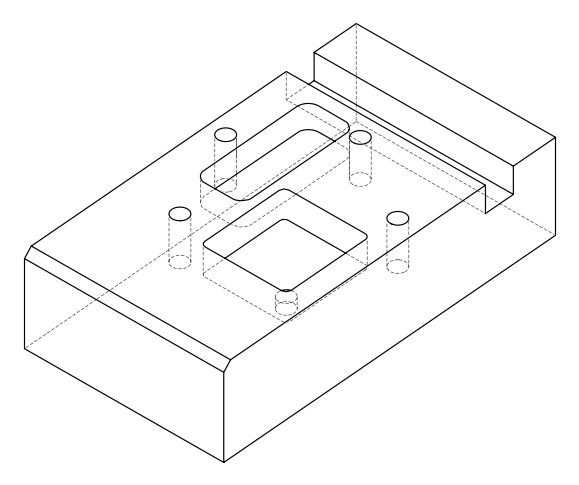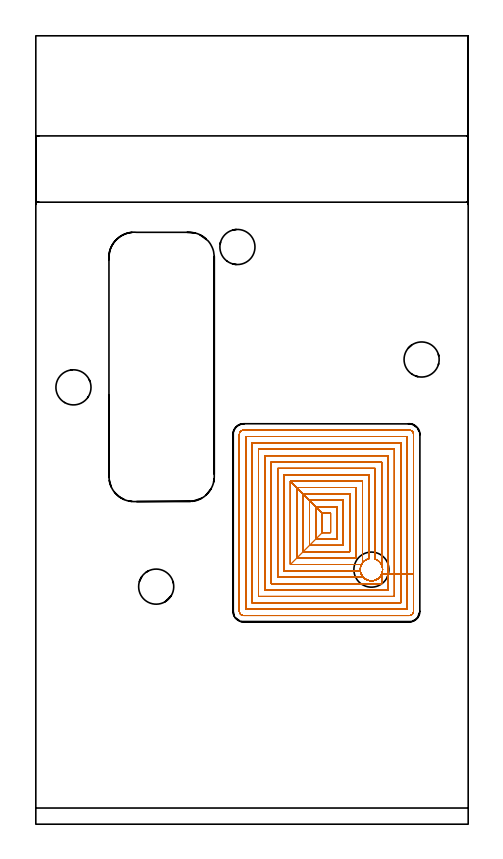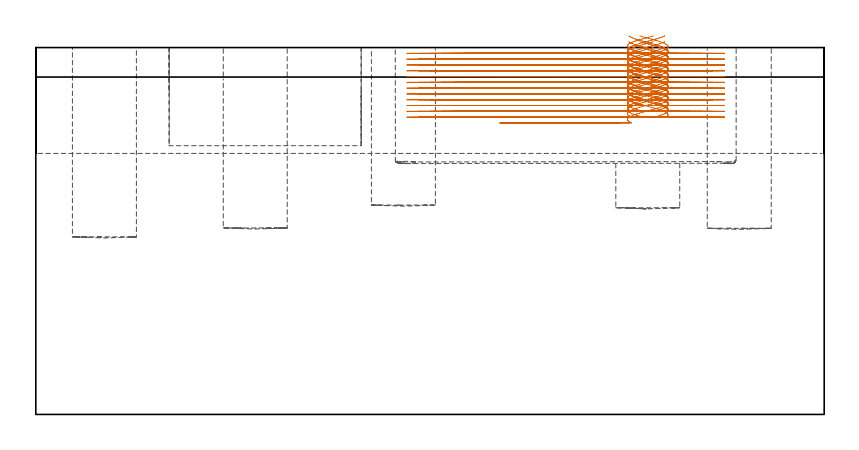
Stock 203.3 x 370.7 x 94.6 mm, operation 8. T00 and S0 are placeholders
(PLAN: 9 operations, 4 tool changes, 125.3 min)
(1 INDEXABLE_INSERT_DRILL_BLIND_HOLE_FROM_SOLID | STEP1POCKET | NXT0302_004 | 0.06 min | 8838 mm3)
(2 INDEXABLE_INSERT_DRILL_BLIND_HOLE_FROM_SOLID_1 | STEP1POCKET_1 | NXT0302_004 | 0.2 min | 9971 mm3)
(3 INDEXABLE_INSERT_DRILL_BLIND_HOLE_FROM_SOLID_2 | STEP1POCKET_2 | NXT0302_004 | 0.17 min | 8690 mm3)
(4 INDEXABLE_INSERT_DRILL_BLIND_HOLE_FROM_SOLID_3 | STEP1POCKET_3 | NXT0302_004 | 0.21 min | 10441 mm3)
(5 INDEXABLE_INSERT_DRILL_BLIND_HOLE_FROM_SOLID_4 | STEP1POCKET_4 | NXT0302_004 | 0.2 min | 9950 mm3)
(6 AREA_MILL | FG_CHAMFER_SURFACE | UGT0205_001 | 5.09 min | 5872 mm3)
(7 MILL_RECTANGULAR_POCKET | POCKET_RECTANGULAR_STRAIGHT | UGT0201_136 | Follow Part, ap 5, ae 75% | 6.36 min | 155555 mm3)
(8 MILL_RECTANGULAR_POCKET_1 | POCKET_RECTANGULAR_STRAIGHT_1 | UGT0201_084 | Follow Part, ap 1.5, ae 75% | 108.7 min | 237793 mm3)
(9 MILL_RECTANGULAR_SLOT | SLOT_RECTANGULAR | UGT0201_018 | Follow Part, ap 7.5, ae 75% | 4.34 min | 172657 mm3)
(TOOL NXT0302_004 | Index. Insert Drill 16.5mm [880-D1650L20-05] | D16.5 PA176 FL83 Z2)
(TOOL UGT0205_001 | Chamfer Mill 20 x 3 x 45 deg. | D20 FL50 Z2)
(TOOL UGT0201_136 | Carbide End Mill 20.0 | D20 FL30 Z4)
(TOOL UGT0201_084 | End mill 6 mm | D6 R1 FL30 Z4)
(TOOL UGT0201_018 | End mill 30 mm | D30 FL50 Z4)
(OP 8 MILL_RECTANGULAR_POCKET_1, part 1 of 2)
G17 G21 G94 G90
T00 M6
G54
G17 G0 G90 X162.165 Y116.795 S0 M3
G43 Z104.6 H0
Z97.6
G94 G1 X162.074 Y116.643 Z97.552 F250.
X161.527 Y115.995 Z97.325
X160.883 Y115.443 Z97.098
X160.158 Y115.002 Z96.871
X159.86 Y114.874 Z96.784
X159.562 Y114.747 Z96.697
X158.785 Y114.537 Z96.481
X157.985 Y114.447 Z96.265
X157.181 Y114.481 Z96.05
X156.391 Y114.636 Z95.834
X155.635 Y114.91 Z95.619
X154.928 Y115.296 Z95.403
X154.668 Y115.489 Z95.316
X154.408 Y115.684 Z95.229
X153.81 Y116.28 Z95.003
X153.315 Y116.965 Z94.776
X152.935 Y117.719 Z94.55
X152.682 Y118.525 Z94.324
X152.56 Y119.361 Z94.097
X152.574 Y120.206 Z93.871
X152.723 Y121.037 Z93.645
X153.003 Y121.835 Z93.418
X153.406 Y122.577 Z93.192
X153.6 Y122.837 Z93.105
Y161.3 F500.
X119.7
X134.7 Y146.3
Y137.1
X138.6
Y146.3
X134.7
X131.7 Y149.3
Y134.1
X141.6
Y149.3
X131.7
X128.7 Y152.3
Y131.1
X144.6
Y152.3
X128.7
X125.7 Y155.3
Y128.1
X147.6
Y155.3
X125.7
X122.7 Y158.3
Y125.1
X150.6
Y158.3
X122.7
X119.7 Y161.3
Y122.1
X153.141
G0 X159.277 Y114.67 Z97.6
G1 X158.785 Y114.537 Z97.463 F250.
X157.985 Y114.447 Z97.248
X157.181 Y114.481 Z97.032
X156.391 Y114.636 Z96.816
X155.635 Y114.91 Z96.601
X154.928 Y115.296 Z96.385
X154.668 Y115.489 Z96.298
X154.408 Y115.684 Z96.211
X153.778 Y116.318 Z95.972
X153.264 Y117.05 Z95.732
X152.881 Y117.858 Z95.493
X152.641 Y118.719 Z95.253
X152.55 Y119.608 Z95.013
X152.611 Y120.5 Z94.774
X152.822 Y121.369 Z94.534
X153.177 Y122.19 Z94.295
X153.665 Y122.939 Z94.055
X154.273 Y123.594 Z93.816
X154.984 Y124.137 Z93.576
X155.776 Y124.552 Z93.336
X156.082 Y124.658 Z93.25
X156.337 Y124.746 Z93.177
X156.6 Y124.808 Z93.105
Y164.3 F500.
X116.7
Y119.1
X152.593
G0 X155.737 Y114.873 Z97.6
G1 X156.391 Y114.636 Z97.413 F250.
X157.181 Y114.481 Z97.198
X157.985 Y114.447 Z96.982
X158.785 Y114.537 Z96.766
X159.562 Y114.747 Z96.551
X159.86 Y114.874 Z96.464
X160.158 Y115.002 Z96.377
X160.883 Y115.443 Z96.15
X161.527 Y115.995 Z95.922
X162.074 Y116.643 Z95.695
X162.51 Y117.37 Z95.468
X162.824 Y118.159 Z95.24
X163.007 Y118.987 Z95.013
X163.054 Y119.834 Z94.786
X162.965 Y120.677 Z94.559
X162.741 Y121.496 Z94.331
X162.612 Y121.793 Z94.244
X162.482 Y122.09 Z94.157
X162.004 Y122.854 Z93.916
X161.403 Y123.525 Z93.675
X160.696 Y124.084 Z93.433
X159.905 Y124.514 Z93.192
X159.6 Y124.625 Z93.105
Y167.3 F500.
X113.7
Y116.1
X153.984
G0 X152.891 Y117.838 Z97.6
G1 X153.264 Y117.05 Z97.366 F250.
X153.778 Y116.318 Z97.127
X154.408 Y115.684 Z96.887
X154.668 Y115.489 Z96.8
X154.928 Y115.296 Z96.713
X155.635 Y114.91 Z96.498
X156.391 Y114.636 Z96.282
X157.181 Y114.481 Z96.066
X157.985 Y114.447 Z95.851
X158.785 Y114.537 Z95.635
X159.562 Y114.747 Z95.419
X159.86 Y114.874 Z95.333
X160.158 Y115.002 Z95.246
X160.883 Y115.443 Z95.018
X161.527 Y115.995 Z94.791
X162.074 Y116.643 Z94.564
X162.51 Y117.37 Z94.336
X162.824 Y118.159 Z94.109
X163.007 Y118.987 Z93.882
X163.054 Y119.834 Z93.655
X162.965 Y120.677 Z93.427
X162.741 Y121.496 Z93.2
X162.6 Y121.821 Z93.105
Y170.3 F500.
X110.7
Y113.1
X162.6
Y117.586
X165.6
Y173.3
X107.7
Y110.1
X165.6
Y117.586
X168.6
Y176.3
X104.7
Y107.1
X168.6
Y117.586
X171.6
Y179.3
X101.7
Y104.1
X171.6
Y117.586
X174.6
Y182.3
X98.7
Y101.1
X174.6
Y117.586
X177.6
Y183.3
G3 X175.6 Y185.3 R2.
G1 X97.7
G3 X95.7 Y183.3 R2.
G1 Y100.1
G3 X97.7 Y98.1 R2.
G1 X175.6
G3 X177.6 Y100.1 R2.
G1 Y117.586
Y118.586
G0 X162.165 Y116.795 Z96.105
G1 X162.074 Y116.643 Z96.057 F250.
X161.527 Y115.995 Z95.83
X160.883 Y115.443 Z95.603
X160.158 Y115.002 Z95.376
X159.86 Y114.874 Z95.289
X159.562 Y114.747 Z95.202
X158.785 Y114.537 Z94.986
X157.985 Y114.447 Z94.77
X157.181 Y114.481 Z94.555
X156.391 Y114.636 Z94.339
X155.635 Y114.91 Z94.124
X154.928 Y115.296 Z93.908
X154.668 Y115.489 Z93.821
X154.408 Y115.684 Z93.734
X153.81 Y116.28 Z93.508
X153.315 Y116.965 Z93.281
X152.935 Y117.719 Z93.055
X152.682 Y118.525 Z92.829
X152.56 Y119.361 Z92.602
X152.574 Y120.206 Z92.376
X152.723 Y121.037 Z92.15
X153.003 Y121.835 Z91.923
X153.406 Y122.577 Z91.697
X153.6 Y122.837 Z91.61
Y161.3 F500.
X119.7
Y122.1
X134.7 Y137.1
X138.6
Y146.3
X134.7
Y137.1
X131.7 Y134.1
X141.6
Y149.3
X131.7
Y134.1
X128.7 Y131.1
X144.6
Y152.3
X128.7
Y131.1
X125.7 Y128.1
X147.6
Y155.3
X125.7
Y128.1
X122.7 Y125.1
X150.6
Y158.3
X122.7
Y125.1
X119.7 Y122.1
X153.141
G0 X159.277 Y114.67 Z96.105
G1 X158.785 Y114.537 Z95.968 F250.
X157.985 Y114.447 Z95.753
X157.181 Y114.481 Z95.537
X156.391 Y114.636 Z95.321
X155.635 Y114.91 Z95.106
X154.928 Y115.296 Z94.89
X154.668 Y115.489 Z94.803
X154.408 Y115.684 Z94.716
X153.778 Y116.318 Z94.477
X153.264 Y117.05 Z94.237
X152.881 Y117.858 Z93.998
X152.641 Y118.719 Z93.758
X152.55 Y119.608 Z93.518
X152.611 Y120.5 Z93.279
X152.822 Y121.369 Z93.039
X153.177 Y122.19 Z92.8
X153.665 Y122.939 Z92.56
X154.273 Y123.594 Z92.321
X154.984 Y124.137 Z92.081
X155.776 Y124.552 Z91.841
X156.082 Y124.658 Z91.755
X156.337 Y124.746 Z91.682
X156.6 Y124.808 Z91.61
Y164.3 F500.
X116.7
Y119.1
X152.593
G0 X155.737 Y114.873 Z96.105
G1 X156.391 Y114.636 Z95.918 F250.
X157.181 Y114.481 Z95.703
X157.985 Y114.447 Z95.487
X158.785 Y114.537 Z95.271
X159.562 Y114.747 Z95.056
X159.86 Y114.874 Z94.969
X160.158 Y115.002 Z94.882
X160.883 Y115.443 Z94.655
X161.527 Y115.995 Z94.427
X162.074 Y116.643 Z94.2
X162.51 Y117.37 Z93.973
X162.824 Y118.159 Z93.745
X163.007 Y118.987 Z93.518
X163.054 Y119.834 Z93.291
X162.965 Y120.677 Z93.064
X162.741 Y121.496 Z92.836
X162.612 Y121.793 Z92.749
X162.482 Y122.09 Z92.662
X162.004 Y122.854 Z92.421
X161.403 Y123.525 Z92.18
X160.696 Y124.084 Z91.938
X159.905 Y124.514 Z91.697
X159.6 Y124.625 Z91.61
Y167.3 F500.
X113.7
Y116.1
X153.984
G0 X152.891 Y117.838 Z96.105
G1 X153.264 Y117.05 Z95.871 F250.
X153.778 Y116.318 Z95.632
X154.408 Y115.684 Z95.392
X154.668 Y115.489 Z95.305
X154.928 Y115.296 Z95.218
X155.635 Y114.91 Z95.003
X156.391 Y114.636 Z94.787
X157.181 Y114.481 Z94.571
X157.985 Y114.447 Z94.356
X158.785 Y114.537 Z94.14
X159.562 Y114.747 Z93.924
X159.86 Y114.874 Z93.838
X160.158 Y115.002 Z93.751
X160.883 Y115.443 Z93.523
X161.527 Y115.995 Z93.296
X162.074 Y116.643 Z93.069
X162.51 Y117.37 Z92.841
X162.824 Y118.159 Z92.614
X163.007 Y118.987 Z92.387
X163.054 Y119.834 Z92.16
X162.965 Y120.677 Z91.932
X162.741 Y121.496 Z91.705
X162.6 Y121.821 Z91.61
Y170.3 F500.
X110.7
Y113.1
X162.6
Y117.586
X165.6
Y173.3
X107.7
Y110.1
X165.6
Y117.586
X168.6
Y176.3
X104.7
Y107.1
X168.6
Y117.586
X171.6
Y179.3
X101.7
Y104.1
X171.6
Y117.586
X174.6
Y182.3
X98.7
Y101.1
X174.6
Y117.586
X177.6
Y183.3
G3 X175.6 Y185.3 R2.
G1 X97.7
G3 X95.7 Y183.3 R2.
G1 Y100.1
G3 X97.7 Y98.1 R2.
G1 X175.6
G3 X177.6 Y100.1 R2.
G1 Y117.586
Y118.586
G0 X162.165 Y116.795 Z94.61
G1 X162.074 Y116.643 Z94.562 F250.
X161.527 Y115.995 Z94.335
X160.883 Y115.443 Z94.108
X160.158 Y115.002 Z93.881
X159.86 Y114.874 Z93.794
X159.562 Y114.747 Z93.707
X158.785 Y114.537 Z93.491
X157.985 Y114.447 Z93.275
X157.181 Y114.481 Z93.06
X156.391 Y114.636 Z92.844
X155.635 Y114.91 Z92.629
X154.928 Y115.296 Z92.413
X154.668 Y115.489 Z92.326
X154.408 Y115.684 Z92.239
X153.81 Y116.28 Z92.013
X153.315 Y116.965 Z91.786
X152.935 Y117.719 Z91.56
X152.682 Y118.525 Z91.334
X152.56 Y119.361 Z91.107
X152.574 Y120.206 Z90.881
X152.723 Y121.037 Z90.655
X153.003 Y121.835 Z90.428
X153.406 Y122.577 Z90.202
X153.6 Y122.837 Z90.115
Y161.3 F500.
X119.7
X134.7 Y146.3
Y137.1
X138.6
Y146.3
X134.7
X131.7 Y149.3
Y134.1
X141.6
Y149.3
X131.7
X128.7 Y152.3
Y131.1
X144.6
Y152.3
X128.7
X125.7 Y155.3
Y128.1
X147.6
Y155.3
X125.7
X122.7 Y158.3
Y125.1
X150.6
Y158.3
X122.7
X119.7 Y161.3
Y122.1
X153.141
G0 X159.277 Y114.67 Z94.61
G1 X158.785 Y114.537 Z94.473 F250.
X157.985 Y114.447 Z94.258
X157.181 Y114.481 Z94.042
X156.391 Y114.636 Z93.826
X155.635 Y114.91 Z93.611
X154.928 Y115.296 Z93.395
X154.668 Y115.489 Z93.308
X154.408 Y115.684 Z93.221
X153.778 Y116.318 Z92.982
X153.264 Y117.05 Z92.742
X152.881 Y117.858 Z92.503
X152.641 Y118.719 Z92.263
X152.55 Y119.608 Z92.023
X152.611 Y120.5 Z91.784
X152.822 Y121.369 Z91.544
X153.177 Y122.19 Z91.305
X153.665 Y122.939 Z91.065
X154.273 Y123.594 Z90.826
X154.984 Y124.137 Z90.586
X155.776 Y124.552 Z90.346
X156.082 Y124.658 Z90.26
X156.337 Y124.746 Z90.187
X156.6 Y124.808 Z90.115
Y164.3 F500.
X116.7
Y119.1
X152.593
G0 X155.737 Y114.873 Z94.61
G1 X156.391 Y114.636 Z94.423 F250.
X157.181 Y114.481 Z94.208
X157.985 Y114.447 Z93.992
X158.785 Y114.537 Z93.776
X159.562 Y114.747 Z93.561
X159.86 Y114.874 Z93.474
X160.158 Y115.002 Z93.387
X160.883 Y115.443 Z93.16
X161.527 Y115.995 Z92.932
X162.074 Y116.643 Z92.705
X162.51 Y117.37 Z92.478
X162.824 Y118.159 Z92.25
X163.007 Y118.987 Z92.023
X163.054 Y119.834 Z91.796
X162.965 Y120.677 Z91.569
X162.741 Y121.496 Z91.341
X162.612 Y121.793 Z91.254
X162.482 Y122.09 Z91.167
X162.004 Y122.854 Z90.926
X161.403 Y123.525 Z90.685
X160.696 Y124.084 Z90.443
X159.905 Y124.514 Z90.202
X159.6 Y124.625 Z90.115
Y167.3 F500.
X113.7
Y116.1
X153.984
G0 X152.891 Y117.838 Z94.61
G1 X153.264 Y117.05 Z94.376 F250.
X153.778 Y116.318 Z94.137
X154.408 Y115.684 Z93.897
X154.668 Y115.489 Z93.81
X154.928 Y115.296 Z93.723
X155.635 Y114.91 Z93.508
X156.391 Y114.636 Z93.292
X157.181 Y114.481 Z93.076
X157.985 Y114.447 Z92.861
X158.785 Y114.537 Z92.645
X159.562 Y114.747 Z92.429
X159.86 Y114.874 Z92.343
X160.158 Y115.002 Z92.256
X160.883 Y115.443 Z92.028
X161.527 Y115.995 Z91.801
X162.074 Y116.643 Z91.574
X162.51 Y117.37 Z91.346
X162.824 Y118.159 Z91.119
X163.007 Y118.987 Z90.892
X163.054 Y119.834 Z90.665
X162.965 Y120.677 Z90.437
X162.741 Y121.496 Z90.21
X162.6 Y121.821 Z90.115
Y170.3 F500.
X110.7
Y113.1
X162.6
Y117.586
X165.6
Y173.3
X107.7
Y110.1
X165.6
Y117.586
X168.6
Y176.3
X104.7
Y107.1
X168.6
Y117.586
X171.6
Y179.3
X101.7
Y104.1
X171.6
Y117.586
X174.6
Y182.3
X98.7
Y101.1
X174.6
Y117.586
X177.6
Y183.3
G3 X175.6 Y185.3 R2.
G1 X97.7
G3 X95.7 Y183.3 R2.
G1 Y100.1
G3 X97.7 Y98.1 R2.
G1 X175.6
G3 X177.6 Y100.1 R2.
G1 Y117.586
Y118.586
G0 X162.165 Y116.795 Z93.115
G1 X162.074 Y116.643 Z93.067 F250.
X161.527 Y115.995 Z92.84
X160.883 Y115.443 Z92.613
X160.158 Y115.002 Z92.386
X159.86 Y114.874 Z92.299
X159.562 Y114.747 Z92.212
X158.785 Y114.537 Z91.996
X157.985 Y114.447 Z91.78
X157.181 Y114.481 Z91.565
X156.391 Y114.636 Z91.349
X155.635 Y114.91 Z91.134
X154.928 Y115.296 Z90.918
X154.668 Y115.489 Z90.831
X154.408 Y115.684 Z90.744
X153.81 Y116.28 Z90.518
X153.315 Y116.965 Z90.291
X152.935 Y117.719 Z90.065
X152.682 Y118.525 Z89.839
X152.56 Y119.361 Z89.612
X152.574 Y120.206 Z89.386
X152.723 Y121.037 Z89.16
X153.003 Y121.835 Z88.933
X153.406 Y122.577 Z88.707
X153.6 Y122.837 Z88.62
Y161.3 F500.
X119.7
X134.7 Y146.3
Y137.1
X138.6
Y146.3
X134.7
X131.7 Y149.3
Y134.1
X141.6
Y149.3
X131.7
X128.7 Y152.3
Y131.1
X144.6
Y152.3
X128.7
X125.7 Y155.3
Y128.1
X147.6
Y155.3
X125.7
X122.7 Y158.3
Y125.1
X150.6
Y158.3
X122.7
X119.7 Y161.3
Y122.1
X153.141
G0 X159.277 Y114.67 Z93.115
G1 X158.785 Y114.537 Z92.978 F250.
X157.985 Y114.447 Z92.763
X157.181 Y114.481 Z92.547
X156.391 Y114.636 Z92.331
X155.635 Y114.91 Z92.116
X154.928 Y115.296 Z91.9
X154.668 Y115.489 Z91.813
X154.408 Y115.684 Z91.726
X153.778 Y116.318 Z91.487
X153.264 Y117.05 Z91.247
X152.881 Y117.858 Z91.008
X152.641 Y118.719 Z90.768
X152.55 Y119.608 Z90.528
X152.611 Y120.5 Z90.289
X152.822 Y121.369 Z90.049
X153.177 Y122.19 Z89.81
X153.665 Y122.939 Z89.57
X154.273 Y123.594 Z89.331
X154.984 Y124.137 Z89.091
X155.776 Y124.552 Z88.851
X156.082 Y124.658 Z88.765
X156.337 Y124.746 Z88.692
X156.6 Y124.808 Z88.62
Y164.3 F500.
X116.7
Y119.1
X152.593
G0 X155.737 Y114.873 Z93.115
G1 X156.391 Y114.636 Z92.928 F250.
X157.181 Y114.481 Z92.713
X157.985 Y114.447 Z92.497
X158.785 Y114.537 Z92.281
X159.562 Y114.747 Z92.066
X159.86 Y114.874 Z91.979
X160.158 Y115.002 Z91.892
X160.883 Y115.443 Z91.665
X161.527 Y115.995 Z91.437
X162.074 Y116.643 Z91.21
X162.51 Y117.37 Z90.983
X162.824 Y118.159 Z90.755
X163.007 Y118.987 Z90.528
X163.054 Y119.834 Z90.301
X162.965 Y120.677 Z90.074
X162.741 Y121.496 Z89.846
X162.612 Y121.793 Z89.759
X162.482 Y122.09 Z89.672
X162.004 Y122.854 Z89.431
X161.403 Y123.525 Z89.19
X160.696 Y124.084 Z88.948
X159.905 Y124.514 Z88.707
X159.6 Y124.625 Z88.62
Y167.3 F500.
X113.7
Y116.1
X153.984
G0 X152.891 Y117.838 Z93.115
G1 X153.264 Y117.05 Z92.881 F250.
X153.778 Y116.318 Z92.642
X154.408 Y115.684 Z92.402
X154.668 Y115.489 Z92.315
X154.928 Y115.296 Z92.228
X155.635 Y114.91 Z92.013
X156.391 Y114.636 Z91.797
X157.181 Y114.481 Z91.581
X157.985 Y114.447 Z91.366
X158.785 Y114.537 Z91.15
X159.562 Y114.747 Z90.934
X159.86 Y114.874 Z90.848
X160.158 Y115.002 Z90.761
X160.883 Y115.443 Z90.533
X161.527 Y115.995 Z90.306
X162.074 Y116.643 Z90.079
X162.51 Y117.37 Z89.851
X162.824 Y118.159 Z89.624
X163.007 Y118.987 Z89.397
X163.054 Y119.834 Z89.17
X162.965 Y120.677 Z88.942
X162.741 Y121.496 Z88.715
X162.6 Y121.821 Z88.62
Y170.3 F500.
X110.7
Y113.1
X162.6
Y117.586
X165.6
Y173.3
X107.7
Y110.1
X165.6
Y117.586
X168.6
Y176.3
X104.7
Y107.1
X168.6
Y117.586
X171.6
Y179.3
X101.7
Y104.1
X171.6
Y117.586
X174.6
Y182.3
X98.7
Y101.1
X174.6
Y117.586
X177.6
Y183.3
G3 X175.6 Y185.3 R2.
G1 X97.7
G3 X95.7 Y183.3 R2.
G1 Y100.1
G3 X97.7 Y98.1 R2.
G1 X175.6
G3 X177.6 Y100.1 R2.
G1 Y117.586
Y118.586
G0 X162.165 Y116.795 Z91.62
G1 X162.074 Y116.643 Z91.572 F250.
X161.527 Y115.995 Z91.345
X160.883 Y115.443 Z91.118
X160.158 Y115.002 Z90.891
X159.86 Y114.874 Z90.804
X159.562 Y114.747 Z90.717
X158.785 Y114.537 Z90.501
X157.985 Y114.447 Z90.285
X157.181 Y114.481 Z90.07
X156.391 Y114.636 Z89.854
X155.635 Y114.91 Z89.639
X154.928 Y115.296 Z89.423
X154.668 Y115.489 Z89.336
X154.408 Y115.684 Z89.249
X153.81 Y116.28 Z89.023
X153.315 Y116.965 Z88.796
X152.935 Y117.719 Z88.57
X152.682 Y118.525 Z88.344
X152.56 Y119.361 Z88.117
X152.574 Y120.206 Z87.891
X152.723 Y121.037 Z87.665
X153.003 Y121.835 Z87.438
X153.406 Y122.577 Z87.212
X153.6 Y122.837 Z87.125
Y161.3 F500.
X119.7
X134.7 Y146.3
Y137.1
X138.6
Y146.3
X134.7
X131.7 Y149.3
Y134.1
X141.6
Y149.3
X131.7
X128.7 Y152.3
Y131.1
X144.6
Y152.3
X128.7
X125.7 Y155.3
Y128.1
X147.6
Y155.3
X125.7
X122.7 Y158.3
Y125.1
X150.6
Y158.3
X122.7
X119.7 Y161.3
Y122.1
X153.141
G0 X159.275 Y114.67 Z91.62
G1 X158.785 Y114.537 Z91.484 F250.
X157.985 Y114.447 Z91.268
X157.181 Y114.481 Z91.052
X156.391 Y114.636 Z90.837
X155.635 Y114.91 Z90.621
X154.928 Y115.296 Z90.406
X154.668 Y115.489 Z90.319
X154.408 Y115.684 Z90.232
X153.812 Y116.278 Z90.006
X153.318 Y116.959 Z89.781
X152.939 Y117.711 Z89.555
X152.684 Y118.513 Z89.329
X152.561 Y119.346 Z89.104
X152.572 Y120.188 Z88.878
X152.717 Y121.017 Z88.653
X152.993 Y121.812 Z88.427
X153.391 Y122.554 Z88.202
X153.903 Y123.222 Z87.976
X154.515 Y123.8 Z87.751
X155.211 Y124.274 Z87.525
X155.502 Y124.416 Z87.438
X155.788 Y124.556 Z87.353
X156.089 Y124.66 Z87.268
X156.328 Y124.743 Z87.2
X156.6 Y124.808 Z87.125
Y164.3 F500.
X116.7
Y119.1
X152.593
G0 X155.737 Y114.873 Z91.62
G1 X156.391 Y114.636 Z91.433 F250.
X157.181 Y114.481 Z91.218
X157.985 Y114.447 Z91.002
X158.785 Y114.537 Z90.786
X159.562 Y114.747 Z90.571
X159.86 Y114.874 Z90.484
X160.158 Y115.002 Z90.397
X160.883 Y115.443 Z90.17
X161.527 Y115.995 Z89.942
X162.074 Y116.643 Z89.715
X162.51 Y117.37 Z89.488
X162.824 Y118.159 Z89.26
X163.007 Y118.987 Z89.033
X163.054 Y119.834 Z88.806
X162.965 Y120.677 Z88.579
X162.741 Y121.496 Z88.351
X162.612 Y121.793 Z88.264
X162.482 Y122.09 Z88.177
X162.004 Y122.854 Z87.936
X161.403 Y123.525 Z87.695
X160.696 Y124.084 Z87.453
X159.905 Y124.514 Z87.212
X159.6 Y124.625 Z87.125
Y167.3 F500.
X113.7
Y116.1
X153.984
G0 X152.898 Y117.839 Z91.62
G1 X152.939 Y117.711 Z91.584 F250.
X153.318 Y116.959 Z91.358
X153.812 Y116.278 Z91.133
X154.408 Y115.684 Z90.907
X154.668 Y115.489 Z90.82
X154.928 Y115.296 Z90.733
X155.635 Y114.91 Z90.518
X156.391 Y114.636 Z90.302
X157.181 Y114.481 Z90.086
X157.985 Y114.447 Z89.871
X158.785 Y114.537 Z89.655
X159.562 Y114.747 Z89.439
X159.86 Y114.874 Z89.353
X160.158 Y115.002 Z89.266
X160.883 Y115.443 Z89.038
X161.527 Y115.995 Z88.811
X162.074 Y116.643 Z88.584
X162.51 Y117.37 Z88.356
X162.824 Y118.159 Z88.129
X163.007 Y118.987 Z87.902
X163.054 Y119.834 Z87.675
X162.965 Y120.677 Z87.447
X162.741 Y121.496 Z87.22
X162.6 Y121.821 Z87.125
Y170.3 F500.
X110.7
Y113.1
X162.6
Y117.586
X165.6
Y173.3
X107.7
Y110.1
X165.6
Y117.586
X168.6
Y176.3
X104.7
Y107.1
X168.6
Y117.586
X171.6
Y179.3
X101.7
Y104.1
X171.6
Y117.586
X174.6
Y182.3
X98.7
Y101.1
X174.6
Y117.586
X177.6
Y183.3
G3 X175.6 Y185.3 R2.
G1 X97.7
G3 X95.7 Y183.3 R2.
G1 Y100.1
G3 X97.7 Y98.1 R2.
G1 X175.6
G3 X177.6 Y100.1 R2.
G1 Y117.586
Y118.586
G0 X162.164 Y116.793 Z90.125
G1 X162.074 Y116.643 Z90.078 F250.
X161.527 Y115.995 Z89.851
X160.883 Y115.443 Z89.623
X160.158 Y115.002 Z89.396
X159.86 Y114.874 Z89.309
X159.562 Y114.747 Z89.222
X158.785 Y114.537 Z89.007
X157.985 Y114.447 Z88.791
X157.181 Y114.481 Z88.575
X156.391 Y114.636 Z88.36
X155.635 Y114.91 Z88.144
X154.928 Y115.296 Z87.928
X154.668 Y115.489 Z87.842
X154.408 Y115.684 Z87.755
X153.809 Y116.28 Z87.528
X153.314 Y116.965 Z87.302
X152.934 Y117.72 Z87.075
X152.681 Y118.526 Z86.849
X152.559 Y119.362 Z86.623
X152.573 Y120.207 Z86.396
X152.722 Y121.038 Z86.17
X153.002 Y121.836 Z85.943
X153.406 Y122.578 Z85.717
X153.6 Y122.838 Z85.63
Y161.3 F500.
X119.7
X134.7 Y146.3
Y137.1
X138.6
Y146.3
X134.7
X131.7 Y149.3
Y134.1
X141.6
Y149.3
X131.7
X128.7 Y152.3
Y131.1
X144.6
Y152.3
X128.7
X125.7 Y155.3
Y128.1
X147.6
Y155.3
X125.7
X122.7 Y158.3
Y125.1
X150.6
Y158.3
X122.7
X119.7 Y161.3
Y122.1
X153.14
G0 X159.274 Y114.669 Z90.125
G1 X158.785 Y114.537 Z89.989 F250.
X157.985 Y114.447 Z89.773
X157.181 Y114.481 Z89.558
X156.391 Y114.636 Z89.342
X155.635 Y114.91 Z89.127
X154.928 Y115.296 Z88.911
X154.668 Y115.489 Z88.824
X154.408 Y115.684 Z88.737
X153.811 Y116.277 Z88.512
X153.317 Y116.959 Z88.286
X152.938 Y117.71 Z88.06
X152.684 Y118.513 Z87.835
X152.56 Y119.345 Z87.609
X152.571 Y120.187 Z87.384
X152.716 Y121.016 Z87.158
X152.991 Y121.812 Z86.933
X153.39 Y122.553 Z86.707
X153.902 Y123.221 Z86.482
X154.513 Y123.8 Z86.256
X155.21 Y124.273 Z86.031
X155.501 Y124.416 Z85.944
X155.787 Y124.556 Z85.858
X156.089 Y124.66 Z85.773
X156.328 Y124.743 Z85.705
X156.6 Y124.808 Z85.63
Y164.3 F500.
X116.7
Y119.1
X152.592
G0 X155.737 Y114.873 Z90.125
G1 X156.391 Y114.636 Z89.939 F250.
X157.181 Y114.481 Z89.723
X157.985 Y114.447 Z89.507
X158.785 Y114.537 Z89.292
X159.562 Y114.747 Z89.076
X159.86 Y114.874 Z88.989
X160.158 Y115.002 Z88.902
X160.883 Y115.443 Z88.675
X161.527 Y115.995 Z88.448
X162.074 Y116.643 Z88.22
X162.51 Y117.37 Z87.993
X162.824 Y118.159 Z87.766
X163.007 Y118.987 Z87.538
X163.054 Y119.834 Z87.311
X162.965 Y120.677 Z87.084
X162.741 Y121.496 Z86.857
X162.612 Y121.793 Z86.77
X162.483 Y122.09 Z86.683
X162.005 Y122.854 Z86.441
X161.403 Y123.526 Z86.2
X160.696 Y124.085 Z85.958
X159.905 Y124.515 Z85.717
X159.6 Y124.626 Z85.63
Y167.3 F500.
X113.7
Y116.1
X153.984
G0 X152.897 Y117.839 Z90.125
G1 X152.938 Y117.71 Z90.089 F250.
X153.317 Y116.959 Z89.863
X153.811 Y116.277 Z89.638
X154.408 Y115.684 Z89.412
X154.668 Y115.489 Z89.325
X154.928 Y115.296 Z89.238
X155.635 Y114.91 Z89.023
X156.391 Y114.636 Z88.807
X157.181 Y114.481 Z88.591
X157.985 Y114.447 Z88.376
X158.785 Y114.537 Z88.16
X159.562 Y114.747 Z87.944
X159.86 Y114.874 Z87.858
X160.158 Y115.002 Z87.771
X160.883 Y115.443 Z87.543
X161.527 Y115.995 Z87.316
X162.074 Y116.643 Z87.089
X162.51 Y117.37 Z86.861
X162.824 Y118.159 Z86.634
X163.007 Y118.987 Z86.407
X163.054 Y119.834 Z86.18
X162.965 Y120.677 Z85.952
X162.741 Y121.496 Z85.725
X162.6 Y121.821 Z85.63
Y170.3 F500.
X110.7
Y113.1
X162.6
Y117.586
X165.6
Y173.3
X107.7
Y110.1
X165.6
Y117.586
X168.6
Y176.3
X104.7
Y107.1
X168.6
Y117.586
X171.6
Y179.3
X101.7
Y104.1
X171.6
Y117.586
X174.6
Y182.3
X98.7
Y101.1
X174.6
Y117.586
X177.6
Y183.3
G3 X175.6 Y185.3 R2.
G1 X97.7
G3 X95.7 Y183.3 R2.
G1 Y100.1
G3 X97.7 Y98.1 R2.
G1 X175.6
G3 X177.6 Y100.1 R2.
G1 Y117.586
Y118.586
G0 X162.163 Y116.794 Z88.63
G1 X162.041 Y116.597 Z88.568 F250.
X161.501 Y115.969 Z88.346
X160.868 Y115.433 Z88.124
X160.16 Y115.002 Z87.901
X159.862 Y114.875 Z87.815
X159.563 Y114.748 Z87.728
X158.849 Y114.549 Z87.529
X158.114 Y114.454 Z87.33
X157.373 Y114.462 Z87.132
X156.64 Y114.574 Z86.933
X155.93 Y114.788 Z86.735
X155.635 Y114.921 Z86.648
X155.339 Y115.055 Z86.561
X154.928 Y115.296 Z86.433
X154.668 Y115.489 Z86.346
X154.408 Y115.684 Z86.259
X153.81 Y116.28 Z86.033
X153.314 Y116.965 Z85.806
X152.935 Y117.719 Z85.58
X152.681 Y118.525 Z85.354
X152.56 Y119.361 Z85.127
X152.574 Y120.206 Z84.901
X152.722 Y121.038 Z84.675
X153.002 Y121.835 Z84.448
X153.406 Y122.577 Z84.222
X153.6 Y122.837 Z84.135
Y161.3 F500.
X119.7
X134.7 Y146.3
Y137.1
X138.6
Y146.3
X134.7
X131.7 Y149.3
Y134.1
X141.6
Y149.3
X131.7
X128.7 Y152.3
Y131.1
X144.6
Y152.3
X128.7
X125.7 Y155.3
Y128.1
X147.6
Y155.3
X125.7
X122.7 Y158.3
Y125.1
X150.6
Y158.3
X122.7
X119.7 Y161.3
Y122.1
X153.14
G0 X159.274 Y114.668 Z88.63
G1 X158.849 Y114.549 Z88.512 F250.
X158.114 Y114.454 Z88.313
X157.373 Y114.462 Z88.114
X156.64 Y114.574 Z87.916
X155.93 Y114.788 Z87.717
X155.635 Y114.921 Z87.63
X155.339 Y115.055 Z87.543
X154.928 Y115.296 Z87.416
X154.668 Y115.489 Z87.329
X154.408 Y115.684 Z87.242
X153.811 Y116.278 Z87.016
X153.317 Y116.959 Z86.791
X152.938 Y117.711 Z86.565
X152.684 Y118.514 Z86.339
X152.561 Y119.347 Z86.114
X152.572 Y120.188 Z85.888
X152.717 Y121.018 Z85.663
X152.993 Y121.813 Z85.437
X153.392 Y122.554 Z85.212
X153.904 Y123.223 Z84.986
X154.516 Y123.801 Z84.76
X155.212 Y124.274 Z84.535
X155.503 Y124.417 Z84.448
X155.787 Y124.556 Z84.363
X156.086 Y124.66 Z84.278
X156.327 Y124.742 Z84.21
X156.6 Y124.808 Z84.135
Y164.3 F500.
X116.7
Y119.1
X152.593
G0 X155.739 Y114.874 Z88.63
G1 X155.93 Y114.788 Z88.574 F250.
X156.64 Y114.574 Z88.375
X157.373 Y114.462 Z88.177
X158.114 Y114.454 Z87.978
X158.849 Y114.549 Z87.779
X159.563 Y114.748 Z87.581
X159.862 Y114.875 Z87.494
X160.16 Y115.002 Z87.407
X160.868 Y115.433 Z87.185
X161.501 Y115.969 Z86.963
X162.041 Y116.597 Z86.74
X162.476 Y117.303 Z86.518
X162.795 Y118.068 Z86.296
X162.99 Y118.874 Z86.074
X163.056 Y119.701 Z85.852
X162.991 Y120.527 Z85.63
X162.921 Y120.844 Z85.543
X162.85 Y121.161 Z85.456
X162.741 Y121.496 Z85.361
X162.612 Y121.793 Z85.274
X162.482 Y122.09 Z85.188
X162.004 Y122.854 Z84.946
X161.403 Y123.525 Z84.705
X160.696 Y124.084 Z84.463
X159.905 Y124.514 Z84.222
X159.6 Y124.626 Z84.135
Y167.3 F500.
X113.7
Y116.1
X153.984
G0 X152.898 Y117.837 Z88.63
G1 X152.938 Y117.711 Z88.594 F250.
X153.317 Y116.959 Z88.369
X153.811 Y116.278 Z88.143
X154.408 Y115.684 Z87.918
X154.668 Y115.489 Z87.831
X154.928 Y115.296 Z87.744
X155.339 Y115.055 Z87.616
X155.635 Y114.921 Z87.529
X155.93 Y114.788 Z87.442
X156.64 Y114.574 Z87.244
X157.373 Y114.462 Z87.045
X158.114 Y114.454 Z86.847
X158.849 Y114.549 Z86.648
X159.563 Y114.748 Z86.449
X159.862 Y114.875 Z86.362
X160.16 Y115.002 Z86.276
X160.868 Y115.433 Z86.053
X161.501 Y115.969 Z85.831
X162.041 Y116.597 Z85.609
X162.476 Y117.303 Z85.387
X162.795 Y118.068 Z85.165
X162.99 Y118.874 Z84.943
X163.056 Y119.701 Z84.72
X162.991 Y120.527 Z84.498
X162.921 Y120.844 Z84.411
X162.85 Y121.161 Z84.324
X162.741 Y121.496 Z84.23
X162.6 Y121.821 Z84.135
Y170.3 F500.
X110.7
Y113.1
X162.6
Y117.586
X165.6
Y173.3
X107.7
Y110.1
X165.6
Y117.586
X168.6
Y176.3
X104.7
Y107.1
X168.6
Y117.586
X171.6
Y179.3
X101.7
Y104.1
X171.6
Y117.586
X174.6
Y182.3
X98.7
Y101.1
X174.6
Y117.586
X177.6
Y183.3
G3 X175.6 Y185.3 R2.
G1 X97.7
G3 X95.7 Y183.3 R2.
G1 Y100.1
G3 X97.7 Y98.1 R2.
G1 X175.6
G3 X177.6 Y100.1 R2.
G1 Y117.586
Y118.586
G0 X162.163 Y116.795 Z87.135
G1 X162.041 Y116.597 Z87.073 F250.
X161.501 Y115.969 Z86.851
X160.868 Y115.433 Z86.628
X160.16 Y115.002 Z86.406
X159.862 Y114.875 Z86.319
X159.563 Y114.748 Z86.232
X159.207 Y114.635 Z86.132
X158.89 Y114.568 Z86.045
X158.572 Y114.501 Z85.958
X157.812 Y114.444 Z85.754
X157.053 Y114.498 Z85.55
X156.308 Y114.66 Z85.346
X155.595 Y114.928 Z85.142
X154.928 Y115.296 Z84.938
X154.668 Y115.489 Z84.851
X154.408 Y115.684 Z84.764
X153.81 Y116.28 Z84.538
X153.315 Y116.965 Z84.311
X152.935 Y117.719 Z84.085
X152.682 Y118.525 Z83.859
X152.56 Y119.361 Z83.632
X152.574 Y120.206 Z83.406
X152.723 Y121.037 Z83.18
X153.003 Y121.835 Z82.953
X153.406 Y122.577 Z82.727
X153.6 Y122.837 Z82.64
Y161.3 F500.
X119.7
X134.7 Y146.3
Y137.1
X138.6
Y146.3
X134.7
X131.7 Y149.3
Y134.1
X141.6
Y149.3
X131.7
X128.7 Y152.3
Y131.1
X144.6
Y152.3
X128.7
X125.7 Y155.3
Y128.1
X147.6
Y155.3
X125.7
X122.7 Y158.3
Y125.1
X150.6
Y158.3
X122.7
X119.7 Y161.3
Y122.1
X153.141
G0 X159.278 Y114.658 Z87.135
G1 X158.572 Y114.501 Z86.941 F250.
X157.812 Y114.444 Z86.737
X157.053 Y114.498 Z86.533
X156.308 Y114.66 Z86.329
X155.595 Y114.928 Z86.125
X154.928 Y115.296 Z85.921
X154.668 Y115.489 Z85.834
X154.408 Y115.684 Z85.747
X153.811 Y116.278 Z85.521
X153.317 Y116.96 Z85.295
X152.938 Y117.712 Z85.07
X152.684 Y118.514 Z84.844
X152.561 Y119.347 Z84.619
X152.572 Y120.189 Z84.393
X152.718 Y121.018 Z84.167
X152.993 Y121.814 Z83.942
X153.392 Y122.555 Z83.716
X153.905 Y123.224 Z83.491
X154.517 Y123.802 Z83.265
X155.213 Y124.275 Z83.039
X155.505 Y124.417 Z82.953
X155.787 Y124.555 Z82.868
X156.083 Y124.659 Z82.784
X156.326 Y124.742 Z82.716
X156.6 Y124.808 Z82.64
Y164.3 F500.
X116.7
Y119.1
X152.593
G0 X155.739 Y114.874 Z87.135
G1 X156.308 Y114.66 Z86.972 F250.
X157.053 Y114.498 Z86.768
X157.812 Y114.444 Z86.564
X158.572 Y114.501 Z86.36
X158.89 Y114.568 Z86.273
X159.207 Y114.635 Z86.186
X159.563 Y114.748 Z86.086
X159.862 Y114.875 Z85.999
X160.16 Y115.002 Z85.912
X160.868 Y115.433 Z85.69
X161.501 Y115.969 Z85.467
X162.041 Y116.597 Z85.245
X162.476 Y117.303 Z85.023
X162.795 Y118.068 Z84.801
X162.99 Y118.874 Z84.579
X163.056 Y119.701 Z84.357
X162.991 Y120.527 Z84.135
X162.921 Y120.844 Z84.048
X162.85 Y121.161 Z83.961
X162.741 Y121.496 Z83.866
X162.612 Y121.793 Z83.779
X162.482 Y122.09 Z83.693
X162.004 Y122.854 Z83.451
X161.403 Y123.525 Z83.21
X160.696 Y124.084 Z82.968
X159.905 Y124.514 Z82.727
X159.6 Y124.625 Z82.64
Y167.3 F500.
X113.7
Y116.1
X153.984
G0 X152.898 Y117.838 Z87.135
G1 X152.938 Y117.712 Z87.099 F250.
X153.317 Y116.96 Z86.874
X153.811 Y116.278 Z86.648
X154.408 Y115.684 Z86.423
X154.668 Y115.489 Z86.336
X154.928 Y115.296 Z86.249
X155.595 Y114.928 Z86.045
X156.308 Y114.66 Z85.841
X157.053 Y114.498 Z85.636
X157.812 Y114.444 Z85.432
X158.572 Y114.501 Z85.228
X158.89 Y114.568 Z85.141
X159.207 Y114.635 Z85.054
X159.563 Y114.748 Z84.954
X159.862 Y114.875 Z84.867
X160.16 Y115.002 Z84.781
X160.868 Y115.433 Z84.558
X161.501 Y115.969 Z84.336
X162.041 Y116.597 Z84.114
X162.476 Y117.303 Z83.892
X162.795 Y118.068 Z83.67
X162.99 Y118.874 Z83.448
X163.056 Y119.701 Z83.225
X162.991 Y120.527 Z83.003
X162.921 Y120.844 Z82.916
X162.85 Y121.161 Z82.829
X162.741 Y121.496 Z82.735
X162.6 Y121.821 Z82.64
Y170.3 F500.
X110.7
Y113.1
X162.6
Y117.586
X165.6
Y173.3
X107.7
Y110.1
X165.6
Y117.586
X168.6
Y176.3
X104.7
Y107.1
X168.6
Y117.586
X171.6
Y179.3
X101.7
Y104.1
X171.6
Y117.586
X174.6
Y182.3
X98.7
Y101.1
X174.6
Y117.586
X177.6
Y183.3
G3 X175.6 Y185.3 R2.
G1 X97.7
G3 X95.7 Y183.3 R2.
G1 Y100.1
G3 X97.7 Y98.1 R2.
G1 X175.6
G3 X177.6 Y100.1 R2.
G1 Y117.586
Y118.586
G0 X162.165 Y116.795 Z85.64
G1 X162.074 Y116.643 Z85.592 F250.
X161.527 Y115.995 Z85.365
X160.883 Y115.443 Z85.138
X160.158 Y115.002 Z84.911
X159.86 Y114.874 Z84.824
X159.562 Y114.747 Z84.737
X158.785 Y114.537 Z84.521
X157.985 Y114.448 Z84.305
X157.181 Y114.481 Z84.09
X156.391 Y114.636 Z83.874
X155.635 Y114.91 Z83.659
X154.928 Y115.296 Z83.443
X154.668 Y115.489 Z83.356
X154.408 Y115.684 Z83.269
X153.81 Y116.28 Z83.043
X153.315 Y116.965 Z82.816
X152.935 Y117.719 Z82.59
X152.682 Y118.525 Z82.364
X152.56 Y119.361 Z82.137
X152.574 Y120.206 Z81.911
X152.723 Y121.037 Z81.685
X153.003 Y121.835 Z81.458
X153.406 Y122.577 Z81.232
X153.6 Y122.837 Z81.145
Y161.3 F500.
X119.7
X134.7 Y146.3
Y137.1
X138.6
Y146.3
X134.7
X131.7 Y149.3
Y134.1
X141.6
Y149.3
X131.7
X128.7 Y152.3
Y131.1
X144.6
Y152.3
X128.7
X125.7 Y155.3
Y128.1
X147.6
Y155.3
X125.7
X122.7 Y158.3
Y125.1
X150.6
Y158.3
X122.7
X119.7 Y161.3
Y122.1
X153.141
G0 X159.277 Y114.67 Z85.64
G1 X158.785 Y114.537 Z85.503 F250.
X157.985 Y114.448 Z85.288
X157.181 Y114.481 Z85.072
X156.391 Y114.636 Z84.856
X155.635 Y114.91 Z84.641
X154.928 Y115.296 Z84.425
X154.668 Y115.489 Z84.338
X154.408 Y115.684 Z84.251
X153.778 Y116.318 Z84.012
X153.264 Y117.05 Z83.772
X152.881 Y117.858 Z83.533
X152.641 Y118.719 Z83.293
X152.55 Y119.608 Z83.053
X152.611 Y120.5 Z82.814
X152.822 Y121.369 Z82.574
X153.177 Y122.19 Z82.335
X153.665 Y122.939 Z82.095
X154.273 Y123.594 Z81.856
X154.984 Y124.137 Z81.616
X155.776 Y124.552 Z81.376
X156.082 Y124.658 Z81.29
X156.337 Y124.746 Z81.217
X156.6 Y124.808 Z81.145
Y164.3 F500.
X116.7
Y119.1
X152.593
G0 X155.736 Y114.873 Z85.64
G1 X156.391 Y114.636 Z85.453 F250.
X157.181 Y114.481 Z85.238
X157.985 Y114.448 Z85.022
X158.785 Y114.537 Z84.806
X159.562 Y114.747 Z84.591
X159.86 Y114.874 Z84.504
X160.158 Y115.002 Z84.417
X160.883 Y115.443 Z84.19
X161.527 Y115.995 Z83.962
X162.074 Y116.643 Z83.735
X162.51 Y117.37 Z83.508
X162.824 Y118.159 Z83.28
X163.007 Y118.987 Z83.053
X163.054 Y119.834 Z82.826
X162.965 Y120.677 Z82.599
X162.741 Y121.496 Z82.371
X162.612 Y121.793 Z82.284
X162.482 Y122.09 Z82.198
X162.004 Y122.854 Z81.956
X161.403 Y123.525 Z81.715
X160.696 Y124.084 Z81.473
X159.905 Y124.514 Z81.232
X159.6 Y124.625 Z81.145
Y167.3 F500.
X113.7
Y116.1
X153.984
G0 X152.891 Y117.838 Z85.64
G1 X153.264 Y117.05 Z85.406 F250.
X153.778 Y116.318 Z85.167
X154.408 Y115.684 Z84.927
X154.668 Y115.489 Z84.84
X154.928 Y115.296 Z84.753
X155.635 Y114.91 Z84.538
X156.391 Y114.636 Z84.322
X157.181 Y114.481 Z84.106
X157.985 Y114.448 Z83.891
X158.785 Y114.537 Z83.675
X159.562 Y114.747 Z83.459
X159.86 Y114.874 Z83.373
X160.158 Y115.002 Z83.286
X160.883 Y115.443 Z83.058
X161.527 Y115.995 Z82.831
X162.074 Y116.643 Z82.604
X162.51 Y117.37 Z82.376
X162.824 Y118.159 Z82.149
X163.007 Y118.987 Z81.922
X163.054 Y119.834 Z81.695
X162.965 Y120.677 Z81.467
X162.741 Y121.496 Z81.24
X162.6 Y121.821 Z81.145
Y170.3 F500.
X110.7
Y113.1
X162.6
Y117.586
X165.6
Y173.3
X107.7
Y110.1
X165.6
Y117.586
X168.6
Y176.3
X104.7
Y107.1
X168.6
Y117.586
X171.6
Y179.3
X101.7
Y104.1
X171.6
Y117.586
X174.6
Y182.3
X98.7
Y101.1
X174.6
Y117.586
X177.6
Y183.3
G3 X175.6 Y185.3 R2.
G1 X97.7
G3 X95.7 Y183.3 R2.
G1 Y100.1
G3 X97.7 Y98.1 R2.
G1 X175.6
G3 X177.6 Y100.1 R2.
G1 Y117.586
Y118.586
G0 X162.165 Y116.795 Z84.145
G1 X162.074 Y116.643 Z84.097 F250.
X161.527 Y115.995 Z83.87
X160.883 Y115.443 Z83.643
X160.158 Y115.002 Z83.416
X159.86 Y114.874 Z83.329
X159.562 Y114.747 Z83.242
X158.785 Y114.537 Z83.026
X157.985 Y114.447 Z82.811
X157.181 Y114.481 Z82.595
X156.391 Y114.636 Z82.379
X155.635 Y114.91 Z82.164
X154.928 Y115.296 Z81.948
X154.668 Y115.489 Z81.861
X154.408 Y115.684 Z81.774
X153.81 Y116.28 Z81.548
X153.315 Y116.965 Z81.321
X152.935 Y117.719 Z81.095
X152.682 Y118.525 Z80.869
X152.56 Y119.361 Z80.642
X152.574 Y120.206 Z80.416
X152.723 Y121.037 Z80.19
X153.003 Y121.835 Z79.963
X153.406 Y122.577 Z79.737
X153.6 Y122.837 Z79.65
Y161.3 F500.
X119.7
X134.7 Y146.3
Y137.1
X138.6
Y146.3
X134.7
X131.7 Y149.3
Y134.1
X141.6
Y149.3
X131.7
X128.7 Y152.3
Y131.1
X144.6
Y152.3
X128.7
X125.7 Y155.3
Y128.1
X147.6
Y155.3
X125.7
X122.7 Y158.3
Y125.1
X150.6
Y158.3
X122.7
X119.7 Y161.3
Y122.1
X153.141
G0 X159.277 Y114.67 Z84.145
G1 X158.785 Y114.537 Z84.008 F250.
X157.985 Y114.447 Z83.793
X157.181 Y114.481 Z83.577
X156.391 Y114.636 Z83.361
X155.635 Y114.91 Z83.146
X154.928 Y115.296 Z82.93
X154.668 Y115.489 Z82.843
X154.408 Y115.684 Z82.756
X153.778 Y116.318 Z82.517
X153.264 Y117.05 Z82.277
X152.881 Y117.858 Z82.038
X152.641 Y118.719 Z81.798
X152.55 Y119.608 Z81.558
X152.611 Y120.5 Z81.319
X152.822 Y121.369 Z81.079
X153.177 Y122.19 Z80.84
X153.665 Y122.939 Z80.6
X154.273 Y123.594 Z80.361
X154.984 Y124.137 Z80.121
X155.776 Y124.552 Z79.881
X156.082 Y124.658 Z79.795
X156.337 Y124.746 Z79.722
X156.6 Y124.808 Z79.65
Y164.3 F500.
X116.7
Y119.1
X152.593
G0 X155.737 Y114.873 Z84.145
G1 X156.391 Y114.636 Z83.958 F250.
X157.181 Y114.481 Z83.743
X157.985 Y114.447 Z83.527
X158.785 Y114.537 Z83.311
X159.562 Y114.747 Z83.096
X159.86 Y114.874 Z83.009
X160.158 Y115.002 Z82.922
X160.883 Y115.443 Z82.695
X161.527 Y115.995 Z82.467
X162.074 Y116.643 Z82.24
X162.51 Y117.37 Z82.013
X162.824 Y118.159 Z81.786
X163.007 Y118.987 Z81.558
X163.054 Y119.834 Z81.331
X162.965 Y120.677 Z81.104
X162.741 Y121.496 Z80.876
X162.612 Y121.793 Z80.789
X162.482 Y122.09 Z80.703
X162.004 Y122.854 Z80.461
X161.403 Y123.525 Z80.22
X160.696 Y124.084 Z79.978
X159.905 Y124.514 Z79.737
X159.6 Y124.625 Z79.65
Y167.3 F500.
X113.7
Y116.1
X153.984
G0 X152.891 Y117.838 Z84.145
G1 X153.264 Y117.05 Z83.911 F250.
X153.778 Y116.318 Z83.672
X154.408 Y115.684 Z83.432
X154.668 Y115.489 Z83.345
X154.928 Y115.296 Z83.258
X155.635 Y114.91 Z83.043
X156.391 Y114.636 Z82.827
X157.181 Y114.481 Z82.611
X157.985 Y114.447 Z82.396
X158.785 Y114.537 Z82.18
X159.562 Y114.747 Z81.964
X159.86 Y114.874 Z81.878
X160.158 Y115.002 Z81.791
X160.883 Y115.443 Z81.563
X161.527 Y115.995 Z81.336
X162.074 Y116.643 Z81.109
X162.51 Y117.37 Z80.882
X162.824 Y118.159 Z80.654
X163.007 Y118.987 Z80.427
X163.054 Y119.834 Z80.2
X162.965 Y120.677 Z79.972
X162.741 Y121.496 Z79.745
X162.6 Y121.821 Z79.65
Y170.3 F500.
X110.7
Y113.1
X162.6
Y117.586
X165.6
Y173.3
X107.7
Y110.1
X165.6
Y117.586
X168.6
Y176.3
X104.7
Y107.1
X168.6
Y117.586
X171.6
Y179.3
X101.7
Y104.1
X171.6
Y117.586
X174.6
Y182.3
X98.7
Y101.1
X174.6
Y117.586
X177.6
Y183.3
G3 X175.6 Y185.3 R2.
G1 X97.7
G3 X95.7 Y183.3 R2.
G1 Y100.1
G3 X97.7 Y98.1 R2.
G1 X175.6
G3 X177.6 Y100.1 R2.
G1 Y117.586
Y118.586
G0 X162.165 Y116.795 Z82.65
G1 X162.074 Y116.643 Z82.603 F250.
X161.527 Y115.995 Z82.375
X160.883 Y115.443 Z82.148
X160.158 Y115.002 Z81.921
X159.86 Y114.874 Z81.834
X159.562 Y114.747 Z81.747
X158.785 Y114.537 Z81.531
X157.985 Y114.447 Z81.316
X157.181 Y114.481 Z81.1
X156.391 Y114.636 Z80.884
X155.635 Y114.91 Z80.669
X154.928 Y115.296 Z80.453
X154.668 Y115.489 Z80.366
X154.408 Y115.684 Z80.279
X153.81 Y116.28 Z80.053
X153.315 Y116.965 Z79.826
X152.935 Y117.719 Z79.6
X152.682 Y118.525 Z79.374
X152.56 Y119.361 Z79.147
X152.574 Y120.206 Z78.921
X152.723 Y121.037 Z78.695
X153.003 Y121.835 Z78.468
X153.406 Y122.577 Z78.242
X153.6 Y122.837 Z78.155
Y161.3 F500.
X119.7
X134.7 Y146.3
Y137.1
X138.6
Y146.3
X134.7
X131.7 Y149.3
Y134.1
X141.6
Y149.3
X131.7
X128.7 Y152.3
Y131.1
X144.6
Y152.3
X128.7
X125.7 Y155.3
Y128.1
X147.6
Y155.3
X125.7
X122.7 Y158.3
Y125.1
X150.6
Y158.3
X122.7
X119.7 Y161.3
Y122.1
X153.141
G0 X159.277 Y114.67 Z82.65
G1 X158.785 Y114.537 Z82.513 F250.
X157.985 Y114.447 Z82.298
X157.181 Y114.481 Z82.082
X156.391 Y114.636 Z81.866
X155.635 Y114.91 Z81.651
X154.928 Y115.296 Z81.435
X154.668 Y115.489 Z81.348
X154.408 Y115.684 Z81.261
X153.778 Y116.318 Z81.022
X153.264 Y117.05 Z80.782
X152.881 Y117.858 Z80.543
X152.641 Y118.719 Z80.303
X152.55 Y119.608 Z80.063
X152.611 Y120.5 Z79.824
X152.822 Y121.369 Z79.584
X153.177 Y122.19 Z79.345
X153.665 Y122.939 Z79.105
X154.273 Y123.594 Z78.866
X154.984 Y124.137 Z78.626
X155.776 Y124.552 Z78.386
X156.082 Y124.658 Z78.3
X156.337 Y124.746 Z78.227
X156.6 Y124.808 Z78.155
Y164.3 F500.
X116.7
Y119.1
X152.593
G0 X155.737 Y114.873 Z82.65
G1 X156.391 Y114.636 Z82.463 F250.
X157.181 Y114.481 Z82.248
X157.985 Y114.447 Z82.032
X158.785 Y114.537 Z81.816
X159.562 Y114.747 Z81.601
X159.86 Y114.874 Z81.514
X160.158 Y115.002 Z81.427
X160.883 Y115.443 Z81.2
X161.527 Y115.995 Z80.972
X162.074 Y116.643 Z80.745
X162.51 Y117.37 Z80.518
X162.824 Y118.159 Z80.291
X163.007 Y118.987 Z80.063
X163.054 Y119.834 Z79.836
X162.965 Y120.677 Z79.609
X162.741 Y121.496 Z79.381
X162.612 Y121.793 Z79.294
X162.482 Y122.09 Z79.208
X162.004 Y122.854 Z78.966
X161.403 Y123.525 Z78.725
X160.696 Y124.084 Z78.483
X159.905 Y124.514 Z78.242
X159.6 Y124.625 Z78.155
Y167.3 F500.
X113.7
Y116.1
X153.984
G0 X152.891 Y117.838 Z82.65
G1 X153.264 Y117.05 Z82.416 F250.
X153.778 Y116.318 Z82.177
X154.408 Y115.684 Z81.937
X154.668 Y115.489 Z81.85
X154.928 Y115.296 Z81.763
X155.635 Y114.91 Z81.548
X156.391 Y114.636 Z81.332
X157.181 Y114.481 Z81.116
X157.985 Y114.447 Z80.901
X158.785 Y114.537 Z80.685
X159.562 Y114.747 Z80.47
X159.86 Y114.874 Z80.383
X160.158 Y115.002 Z80.296
X160.883 Y115.443 Z80.068
X161.527 Y115.995 Z79.841
X162.074 Y116.643 Z79.614
X162.51 Y117.37 Z79.387
X162.824 Y118.159 Z79.159
X163.007 Y118.987 Z78.932
X163.054 Y119.834 Z78.705
X162.965 Y120.677 Z78.477
X162.741 Y121.496 Z78.25
X162.6 Y121.821 Z78.155
Y170.3 F500.
X110.7
Y113.1
X162.6
Y117.586
X165.6
Y173.3
X107.7
Y110.1
X165.6
Y117.586
X168.6
Y176.3
X104.7
Y107.1
X168.6
Y117.586
X171.6
Y179.3
X101.7
Y104.1
X171.6
Y117.586
X174.6
Y182.3
X98.7
Y101.1
X174.6
Y117.586
X177.6
Y183.3
G3 X175.6 Y185.3 R2.
G1 X97.7
G3 X95.7 Y183.3 R2.
G1 Y100.1
G3 X97.7 Y98.1 R2.
G1 X175.6
G3 X177.6 Y100.1 R2.
G1 Y117.586
Y118.586
G0 X162.165 Y116.795 Z81.155
G1 X162.074 Y116.643 Z81.108 F250.
X161.527 Y115.995 Z80.88
X160.883 Y115.443 Z80.653
X160.158 Y115.002 Z80.426
X159.86 Y114.874 Z80.339
X159.562 Y114.747 Z80.252
X158.785 Y114.537 Z80.036
X157.985 Y114.447 Z79.821
X157.181 Y114.481 Z79.605
X156.391 Y114.636 Z79.389
X155.635 Y114.91 Z79.174
X154.928 Y115.296 Z78.958
X154.668 Y115.489 Z78.871
X154.408 Y115.684 Z78.784
X153.81 Y116.28 Z78.558
X153.315 Y116.965 Z78.331
X152.935 Y117.719 Z78.105
X152.682 Y118.525 Z77.879
X152.56 Y119.361 Z77.652
X152.574 Y120.206 Z77.426
X152.723 Y121.037 Z77.2
X153.003 Y121.835 Z76.973
X153.406 Y122.577 Z76.747
X153.6 Y122.837 Z76.66
Y161.3 F500.
X119.7
X134.7 Y146.3
Y137.1
X138.6
Y146.3
X134.7
X131.7 Y149.3
Y134.1
X141.6
Y149.3
X131.7
X128.7 Y152.3
Y131.1
X144.6
Y152.3
X128.7
X125.7 Y155.3
Y128.1
X147.6
Y155.3
X125.7
X122.7 Y158.3
Y125.1
X150.6
Y158.3
X122.7
X119.7 Y161.3
Y122.1
X153.141
G0 X159.277 Y114.67 Z81.155
G1 X158.785 Y114.537 Z81.018 F250.
X157.985 Y114.447 Z80.803
X157.181 Y114.481 Z80.587
X156.391 Y114.636 Z80.371
X155.635 Y114.91 Z80.156
X154.928 Y115.296 Z79.94
X154.668 Y115.489 Z79.853
X154.408 Y115.684 Z79.766
X153.778 Y116.318 Z79.527
X153.264 Y117.05 Z79.287
X152.881 Y117.858 Z79.048
X152.641 Y118.719 Z78.808
X152.55 Y119.608 Z78.568
X152.611 Y120.5 Z78.329
X152.822 Y121.369 Z78.089
X153.177 Y122.19 Z77.85
X153.665 Y122.939 Z77.61
X154.273 Y123.594 Z77.371
X154.984 Y124.137 Z77.131
X155.776 Y124.552 Z76.891
X156.082 Y124.658 Z76.805
X156.337 Y124.746 Z76.732
X156.6 Y124.808 Z76.66
Y164.3 F500.
X116.7
Y119.1
X152.593
G0 X155.737 Y114.873 Z81.155
G1 X156.391 Y114.636 Z80.968 F250.
X157.181 Y114.481 Z80.753
X157.985 Y114.447 Z80.537
X158.785 Y114.537 Z80.321
X159.562 Y114.747 Z80.106
X159.86 Y114.874 Z80.019
X160.158 Y115.002 Z79.932
X160.883 Y115.443 Z79.705
X161.527 Y115.995 Z79.477
X162.074 Y116.643 Z79.25
X162.51 Y117.37 Z79.023
X162.824 Y118.159 Z78.796
X163.007 Y118.987 Z78.568
X163.054 Y119.834 Z78.341
X162.965 Y120.677 Z78.114
X162.741 Y121.496 Z77.886
X162.612 Y121.793 Z77.799
X162.482 Y122.09 Z77.713
X162.004 Y122.854 Z77.471
X161.403 Y123.525 Z77.23
X160.696 Y124.084 Z76.988
X159.905 Y124.514 Z76.747
X159.6 Y124.625 Z76.66
Y167.3 F500.
X113.7
Y116.1
X153.984
G0 X152.891 Y117.838 Z81.155
G1 X153.264 Y117.05 Z80.921 F250.
X153.778 Y116.318 Z80.682
X154.408 Y115.684 Z80.442
X154.668 Y115.489 Z80.355
X154.928 Y115.296 Z80.268
X155.635 Y114.91 Z80.053
X156.391 Y114.636 Z79.837
X157.181 Y114.481 Z79.621
X157.985 Y114.447 Z79.406
X158.785 Y114.537 Z79.19
X159.562 Y114.747 Z78.975
X159.86 Y114.874 Z78.888
X160.158 Y115.002 Z78.801
X160.883 Y115.443 Z78.573
X161.527 Y115.995 Z78.346
X162.074 Y116.643 Z78.119
X162.51 Y117.37 Z77.892
X162.824 Y118.159 Z77.664
X163.007 Y118.987 Z77.437
X163.054 Y119.834 Z77.21
X162.965 Y120.677 Z76.982
X162.741 Y121.496 Z76.755
X162.6 Y121.821 Z76.66
Y170.3 F500.
X110.7
Y113.1
X162.6
Y117.586
X165.6
Y173.3
X107.7
Y110.1
X165.6
Y117.586
X168.6
Y176.3
X104.7
Y107.1
X168.6
Y117.586
X171.6
Y179.3
X101.7
Y104.1
X171.6
Y117.586
X174.6
Y182.3
X98.7
Y101.1
X174.6
Y117.586
X177.6
Y183.3
G3 X175.6 Y185.3 R2.
G1 X97.7
G3 X95.7 Y183.3 R2.
G1 Y100.1
G3 X97.7 Y98.1 R2.
G1 X175.6
G3 X177.6 Y100.1 R2.
G1 Y117.586
Y118.586
G0 X162.165 Y116.795 Z79.66
G1 X162.074 Y116.643 Z79.613 F250.
X161.527 Y115.995 Z79.385
X160.883 Y115.443 Z79.158
X160.158 Y115.002 Z78.931
X159.86 Y114.874 Z78.844
X159.562 Y114.747 Z78.757
X158.785 Y114.537 Z78.541
X157.985 Y114.447 Z78.326
X157.181 Y114.481 Z78.11
X156.391 Y114.636 Z77.894
X155.635 Y114.91 Z77.679
X154.928 Y115.296 Z77.463
X154.668 Y115.489 Z77.376
X154.408 Y115.684 Z77.289
X153.81 Y116.28 Z77.063
X153.315 Y116.965 Z76.836
X152.935 Y117.719 Z76.61
X152.682 Y118.525 Z76.384
X152.56 Y119.361 Z76.157
X152.574 Y120.206 Z75.931
X152.723 Y121.037 Z75.705
X153.003 Y121.835 Z75.478
X153.406 Y122.577 Z75.252
X153.6 Y122.837 Z75.165
Y161.3 F500.
X119.7
X134.7 Y146.3
Y137.1
X138.6
Y146.3
X134.7
X131.7 Y149.3
Y134.1
X141.6
Y149.3
X131.7
X128.7 Y152.3
Y131.1
X144.6
Y152.3
X128.7
X125.7 Y155.3
Y128.1
X147.6
Y155.3
X125.7
X122.7 Y158.3
Y125.1
X150.6
Y158.3
X122.7
X119.7 Y161.3
Y122.1
X153.141
